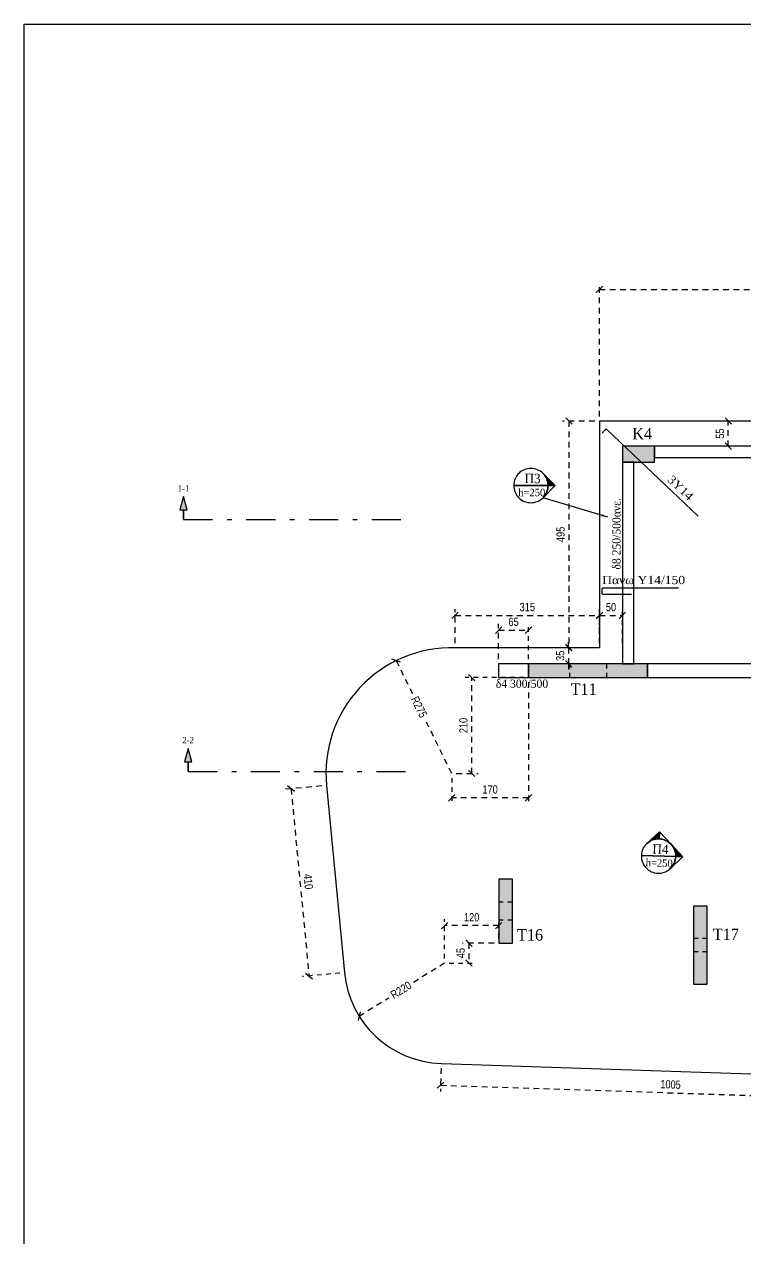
# Model space of a CAD drawing. Header units: millimetres. Extents: x -2171 to 1563, y -1758 to -1505.
# Drawn here: x -232.68 to -216.94, y -1616.77 to -1590.25 of the extents above; entities that cross this region are included whole.
import ezdxf
from ezdxf.enums import TextEntityAlignment as Align

# ---------------------------------------------------------------- set-up
doc = ezdxf.new("R2010")
doc.units = ezdxf.units.MM
doc.header["$PDMODE"] = 32
for name, pattern in [('DASHDOT', [25.4, 12.7, -6.35, 0, -6.35]), ('DASHED2', [0.375, 0.25, -0.125]), ('DOT', [0.025, 0, -0.025]), ('HIDDEN', [0.375, 0.25, -0.125]), ('HIDDEN2', [0.1875, 0.125, -0.0625])]:
    doc.linetypes.add(name, pattern=pattern)
doc.layers.get('Defpoints').update_dxf_attribs({"color": 6})
for name, color, linetype in [('-S_TEXT', 3, 'Continuous'), ('DIASTASEIS', 7, 'Continuous'), ('Fill_Col', 7, 'Continuous'), ('Geo_Beam', 7, 'Continuous'), ('Geo_Col', 7, 'Continuous'), ('Geo_Lines', 7, 'Continuous'), ('Rods_Slab_0', 7, 'Continuous'), ('Sect_Line_Symbol', 7, 'Continuous'), ('Text_Beam', 7, 'Continuous'), ('Text_Col_-1', 7, 'Continuous'), ('Text_Reinf_Slab_0', 7, 'Continuous'), ('Text_Slab', 7, 'Continuous')]:
    doc.layers.add(name, color=color, linetype=linetype)
doc.layers.add('A-ANNO-DIMS', color=1, linetype='Continuous', lineweight=9)
doc.styles.add('1-100', font='arial.ttf', dxfattribs={"width": 0.8})
doc.styles.add('S1TmsNwRmn1088_b_934_161', font='times.ttf', dxfattribs={"width": 0.933629, "height": 0.10875})
doc.styles.add('S1TmsNwRmn11_b_1089_161', font='times.ttf', dxfattribs={"width": 1.089234, "height": 0.001087})
doc.styles.add('S1TmsNwRmn11_b_934_161', font='times.ttf', dxfattribs={"width": 0.933629, "height": 0.001087})
doc.styles.add('S1TmsNwRmn1359_b_934_161', font='times.ttf', dxfattribs={"width": 0.933629, "height": 0.135937})
doc.dimstyles.new('Copy of 1-100', dxfattribs={"dimtxt": 0.18, "dimasz": 0.14, "dimexe": 0.14, "dimexo": 0.1, "dimgap": 0.09, "dimtad": 1, "dimdec": 0, "dimlfac": 100, "dimrnd": 5, "dimzin": 5, "dimdsep": 46, "dimtxsty": '1-100', "dimblk": 'OBLIQUE', "dimcen": 0.09, "dimclrd": 1, "dimclre": 1, "dimclrt": 2, "dimadec": 0, "dimazin": 0, "dimtfac": 1, "dimtdec": 0, "dimtix": 1, "dimtmove": 2, "dimatfit": 3, "dimfxl": 5, "dimfxlon": 1, "dimtolj": 1, "dimtzin": 5, "dimarcsym": 0})

# ---------------------------------------------------------------- blocks, each defined once
blk = doc.blocks.new('Label_Όροφος 3-RC_XSN2633_2019')
at = {"layer": 'Text_Slab'}
for points in [[(-0.171, 0.183, -0.198912), (0.008, 0.25), (0.012, 0.353)], [(0.183, 0.171, -0.198912), (0.25, -0.008), (0.353, -0.012)]]:
    blk.add_hatch(color=174, dxfattribs=at).paths.add_polyline_path(points)
at = {"layer": 'Text_Slab', "color": 174}
for points in [[(-0.25, 0.008, 0.414214), (-0.008, -0.25, 0.414214), (0.25, -0.008, 0.414214), (0.008, 0.25, 0.414214)], [(-0.171, 0.183, -0.198912), (0.008, 0.25), (0.012, 0.353)], [(0.008, 0.25, -0.198912), (0.183, 0.171), (0.012, 0.353)], [(0.183, 0.171, -0.198912), (0.25, -0.008), (0.353, -0.012)], [(0.25, -0.008, -0.198912), (0.171, -0.183), (0.353, -0.012)]]:
    blk.add_lwpolyline(points, format="xyb", close=True, dxfattribs=at)
blk.add_lwpolyline([(0.25, -0.008), (-0.25, 0.008)], close=True, dxfattribs=at)
blk = doc.blocks.new('Label_Όροφος 3-RC_XSN2633_2020')
at = {"layer": 'Text_Slab'}
blk.add_hatch(color=174, dxfattribs=at).paths.add_polyline_path([(0.177, 0.177, -0.198912), (0.25, 0), (0.354, 0)])
at = {"layer": 'Text_Slab', "color": 174}
for points in [[(-0.25, 0, 0.414214), (0, -0.25, 0.414214), (0.25, 0, 0.414214), (0, 0.25, 0.414214)], [(0.177, 0.177, -0.198912), (0.25, 0), (0.354, 0)], [(0.25, 0, -0.198912), (0.177, -0.177), (0.354, 0)]]:
    blk.add_lwpolyline(points, format="xyb", close=True, dxfattribs=at)
blk.add_lwpolyline([(0.25, 0), (-0.25, 0)], close=True, dxfattribs=at)
blk = doc.blocks.new('_Oblique')
at = {"color": 0, "linetype": 'ByBlock', "lineweight": -2}
blk.add_line((-0.5, -0.5), (0.5, 0.5), dxfattribs=at)
blk = doc.blocks.new('*D278')
at = {"layer": 'Defpoints', "color": 0, "ltscale": 0.5, "transparency": 16777216}
for p in [(-221.677, -1603.481), (-222.329, -1604.215), (-221.677, -1604.215)]:
    blk.add_point(p, dxfattribs=at)
at = {"layer": 'DIASTASEIS', "color": 1, "linetype": 'HIDDEN', "lineweight": -2, "ltscale": 0.5, "transparency": 16777216}
blk.add_line((-222.329, -1604.115), (-222.329, -1603.341), dxfattribs=at)
at = {"layer": 'DIASTASEIS', "color": 1, "linetype": 'HIDDEN2', "lineweight": -2, "ltscale": 0.5, "transparency": 16777216}
blk.add_line((-221.677, -1604.115), (-221.677, -1603.341), dxfattribs=at)
at = {"layer": 'DIASTASEIS', "color": 1, "linetype": 'DASHED2', "lineweight": -2, "ltscale": 0.5, "transparency": 16777216}
blk.add_line((-222.329, -1603.481), (-221.677, -1603.481), dxfattribs=at)
at = {"layer": 'DIASTASEIS', "color": 1, "lineweight": -2, "ltscale": 0.5, "transparency": 16777216, "xscale": 0.14, "yscale": 0.14, "zscale": 0.14, "rotation": 180}
blk.add_blockref('_Oblique', (-222.329, -1603.481), dxfattribs=at)
at = {"layer": 'DIASTASEIS', "color": 1, "lineweight": -2, "ltscale": 0.5, "transparency": 16777216, "xscale": 0.14, "yscale": 0.14, "zscale": 0.14}
blk.add_blockref('_Oblique', (-221.677, -1603.481), dxfattribs=at)
at = {"layer": 'DIASTASEIS', "color": 2, "ltscale": 0.5, "transparency": 16777216, "insert": (-222.003, -1603.3), "char_height": 0.18, "attachment_point": 5, "style": '1-100'}
blk.add_mtext('\\A1;65', dxfattribs=at)
blk = doc.blocks.new('*D584')
at = {"layer": 'Defpoints', "color": 0, "ltscale": 0.5, "transparency": 16777216}
for p in [(-223.507, -1610.75), (-225.374, -1611.908)]:
    blk.add_point(p, dxfattribs=at)
at = {"layer": 'DIASTASEIS', "color": 1, "linetype": 'DASHED2', "lineweight": -2, "ltscale": 0.5, "transparency": 16777216}
for p, q in [((-223.507, -1610.75), (-224.189, -1611.173)), ((-225.374, -1611.908), (-224.729, -1611.508))]:
    blk.add_line(p, q, dxfattribs=at)
at = {"layer": 'DIASTASEIS', "color": 1, "lineweight": -2, "ltscale": 0.5, "transparency": 16777216, "xscale": 0.14, "yscale": 0.14, "zscale": 0.14, "rotation": 211.8106877098141}
blk.add_blockref('_Oblique', (-225.374, -1611.908), dxfattribs=at)
at = {"layer": 'DIASTASEIS', "color": 2, "ltscale": 0.5, "transparency": 16777216, "insert": (-224.459, -1611.34), "char_height": 0.18, "attachment_point": 5, "rotation": 31.8107, "style": '1-100'}
blk.add_mtext('\\A1;R220', dxfattribs=at)
blk = doc.blocks.new('*D585')
at = {"layer": 'Defpoints', "color": 0, "ltscale": 0.5, "transparency": 16777216}
for p in [(-224.564, -1604.146), (-223.353, -1606.609)]:
    blk.add_point(p, dxfattribs=at)
at = {"layer": 'DIASTASEIS', "color": 1, "linetype": 'DASHED2', "lineweight": -2, "ltscale": 0.5, "transparency": 16777216}
for p, q in [((-224.564, -1604.146), (-224.206, -1604.874)), ((-223.353, -1606.609), (-223.925, -1605.445))]:
    blk.add_line(p, q, dxfattribs=at)
at = {"layer": 'DIASTASEIS', "color": 1, "lineweight": -2, "ltscale": 0.5, "transparency": 16777216, "xscale": 0.14, "yscale": 0.14, "zscale": 0.14, "rotation": 116.181516594213}
blk.add_blockref('_Oblique', (-224.564, -1604.146), dxfattribs=at)
at = {"layer": 'DIASTASEIS', "color": 2, "ltscale": 0.5, "transparency": 16777216, "insert": (-224.066, -1605.159), "char_height": 0.18, "attachment_point": 5, "rotation": 296.1815, "style": '1-100'}
blk.add_mtext('\\A1;R275', dxfattribs=at)
blk = doc.blocks.new('*D596')
at = {"layer": 'Defpoints', "color": 0, "ltscale": 0.5, "transparency": 16777216}
for p in [(-226.086, -1606.87), (-226.468, -1611.033), (-225.695, -1610.959)]:
    blk.add_point(p, dxfattribs=at)
at = {"layer": 'DIASTASEIS', "color": 1, "linetype": 'HIDDEN', "lineweight": -2, "ltscale": 0.5, "transparency": 16777216}
blk.add_line((-226.185, -1606.88), (-226.999, -1606.957), dxfattribs=at)
at = {"layer": 'DIASTASEIS', "color": 1, "linetype": 'DASHED2', "lineweight": -2, "ltscale": 0.5, "transparency": 16777216}
blk.add_line((-226.859, -1606.944), (-226.468, -1611.033), dxfattribs=at)
at = {"layer": 'DIASTASEIS', "color": 1, "linetype": 'HIDDEN2', "lineweight": -2, "ltscale": 0.5, "transparency": 16777216}
blk.add_line((-225.794, -1610.968), (-226.608, -1611.046), dxfattribs=at)
at = {"layer": 'DIASTASEIS', "color": 1, "lineweight": -2, "ltscale": 0.5, "transparency": 16777216, "xscale": 0.14, "yscale": 0.14, "zscale": 0.14}
for p, rotation in [((-226.859, -1606.944), 95.46228871052988), ((-226.468, -1611.033), 275.4622887105299)]:
    blk.add_blockref('_Oblique', p, dxfattribs=dict(at, rotation=rotation))
at = {"layer": 'DIASTASEIS', "color": 2, "ltscale": 0.5, "transparency": 16777216, "insert": (-226.483, -1608.971), "char_height": 0.18, "attachment_point": 5, "rotation": 275.4623, "style": '1-100'}
blk.add_mtext('\\A1;410', dxfattribs=at)
blk = doc.blocks.new('*D597')
at = {"layer": 'Defpoints', "color": 0, "ltscale": 0.5, "transparency": 16777216}
for p in [(-223.579, -1612.946), (-213.555, -1613.278), (-213.571, -1613.748)]:
    blk.add_point(p, dxfattribs=at)
at = {"layer": 'DIASTASEIS', "color": 1, "linetype": 'HIDDEN', "lineweight": -2, "ltscale": 0.5, "transparency": 16777216}
blk.add_line((-223.583, -1613.046), (-223.6, -1613.557), dxfattribs=at)
at = {"layer": 'DIASTASEIS', "color": 1, "linetype": 'DASHED2', "lineweight": -2, "ltscale": 0.5, "transparency": 16777216}
blk.add_line((-223.595, -1613.417), (-213.571, -1613.748), dxfattribs=at)
at = {"layer": 'DIASTASEIS', "color": 1, "linetype": 'HIDDEN2', "lineweight": -2, "ltscale": 0.5, "transparency": 16777216}
blk.add_line((-213.559, -1613.378), (-213.576, -1613.888), dxfattribs=at)
at = {"layer": 'DIASTASEIS', "color": 1, "lineweight": -2, "ltscale": 0.5, "transparency": 16777216, "xscale": 0.14, "yscale": 0.14, "zscale": 0.14}
for p, rotation in [((-223.595, -1613.417), 178.1054569591943), ((-213.571, -1613.748), 358.1054569591943)]:
    blk.add_blockref('_Oblique', p, dxfattribs=dict(at, rotation=rotation))
at = {"layer": 'DIASTASEIS', "color": 2, "ltscale": 0.5, "transparency": 16777216, "insert": (-218.577, -1613.401), "char_height": 0.18, "attachment_point": 5, "rotation": 358.1055, "style": '1-100'}
blk.add_mtext('\\A1;1005', dxfattribs=at)
blk = doc.blocks.new('*D628')
at = {"layer": 'Defpoints', "color": 0, "ltscale": 0.5, "transparency": 16777216}
for p in [(-223.507, -1609.932), (-222.327, -1610.315), (-223.507, -1610.75)]:
    blk.add_point(p, dxfattribs=at)
at = {"layer": 'DIASTASEIS', "color": 1, "linetype": 'HIDDEN2', "lineweight": -2, "ltscale": 0.5, "transparency": 16777216}
blk.add_line((-223.507, -1610.65), (-223.507, -1609.792), dxfattribs=at)
at = {"layer": 'DIASTASEIS', "color": 1, "linetype": 'DASHED2', "lineweight": -2, "ltscale": 0.5, "transparency": 16777216}
blk.add_line((-222.327, -1609.932), (-223.507, -1609.932), dxfattribs=at)
at = {"layer": 'DIASTASEIS', "color": 1, "linetype": 'HIDDEN', "lineweight": -2, "ltscale": 0.5, "transparency": 16777216}
blk.add_line((-222.327, -1610.215), (-222.327, -1609.792), dxfattribs=at)
at = {"layer": 'DIASTASEIS', "color": 1, "lineweight": -2, "ltscale": 0.5, "transparency": 16777216, "xscale": 0.14, "yscale": 0.14, "zscale": 0.14, "rotation": 180}
blk.add_blockref('_Oblique', (-223.507, -1609.932), dxfattribs=at)
at = {"layer": 'DIASTASEIS', "color": 1, "lineweight": -2, "ltscale": 0.5, "transparency": 16777216, "xscale": 0.14, "yscale": 0.14, "zscale": 0.14}
blk.add_blockref('_Oblique', (-222.327, -1609.932), dxfattribs=at)
at = {"layer": 'DIASTASEIS', "color": 2, "ltscale": 0.5, "transparency": 16777216, "insert": (-222.917, -1609.751), "char_height": 0.18, "attachment_point": 5, "style": '1-100'}
blk.add_mtext('\\A1;120', dxfattribs=at)
blk = doc.blocks.new('*D629')
at = {"layer": 'Defpoints', "color": 0, "ltscale": 0.5, "transparency": 16777216}
for p in [(-222.327, -1610.315), (-223.507, -1610.75), (-222.976, -1610.75)]:
    blk.add_point(p, dxfattribs=at)
at = {"layer": 'DIASTASEIS', "color": 1, "linetype": 'HIDDEN', "lineweight": -2, "ltscale": 0.5, "transparency": 16777216}
blk.add_line((-222.427, -1610.315), (-223.116, -1610.315), dxfattribs=at)
at = {"layer": 'DIASTASEIS', "color": 1, "linetype": 'DASHED2', "lineweight": -2, "ltscale": 0.5, "transparency": 16777216}
blk.add_line((-222.976, -1610.315), (-222.976, -1610.75), dxfattribs=at)
at = {"layer": 'DIASTASEIS', "color": 1, "linetype": 'HIDDEN2', "lineweight": -2, "ltscale": 0.5, "transparency": 16777216}
blk.add_line((-223.407, -1610.75), (-222.836, -1610.75), dxfattribs=at)
at = {"layer": 'DIASTASEIS', "color": 1, "lineweight": -2, "ltscale": 0.5, "transparency": 16777216, "xscale": 0.14, "yscale": 0.14, "zscale": 0.14}
for p, rotation in [((-222.976, -1610.315), 90), ((-222.976, -1610.75), 270)]:
    blk.add_blockref('_Oblique', p, dxfattribs=dict(at, rotation=rotation))
at = {"layer": 'DIASTASEIS', "color": 2, "ltscale": 0.5, "transparency": 16777216, "insert": (-223.158, -1610.532), "char_height": 0.18, "attachment_point": 5, "rotation": 90, "style": '1-100'}
blk.add_mtext('\\A1;45', dxfattribs=at)
blk = doc.blocks.new('*D630')
at = {"layer": 'Defpoints', "color": 0, "ltscale": 0.5, "transparency": 16777216}
for p in [(-221.677, -1604.515), (-223.353, -1606.609), (-223.353, -1607.142)]:
    blk.add_point(p, dxfattribs=at)
at = {"layer": 'DIASTASEIS', "color": 1, "linetype": 'HIDDEN', "lineweight": -2, "ltscale": 0.5, "transparency": 16777216}
blk.add_line((-221.677, -1604.615), (-221.677, -1607.282), dxfattribs=at)
at = {"layer": 'DIASTASEIS', "color": 1, "linetype": 'HIDDEN2', "lineweight": -2, "ltscale": 0.5, "transparency": 16777216}
blk.add_line((-223.353, -1606.709), (-223.353, -1607.282), dxfattribs=at)
at = {"layer": 'DIASTASEIS', "color": 1, "linetype": 'DASHED2', "lineweight": -2, "ltscale": 0.5, "transparency": 16777216}
blk.add_line((-221.677, -1607.142), (-223.353, -1607.142), dxfattribs=at)
at = {"layer": 'DIASTASEIS', "color": 1, "lineweight": -2, "ltscale": 0.5, "transparency": 16777216, "xscale": 0.14, "yscale": 0.14, "zscale": 0.14, "rotation": 180}
blk.add_blockref('_Oblique', (-223.353, -1607.142), dxfattribs=at)
at = {"layer": 'DIASTASEIS', "color": 1, "lineweight": -2, "ltscale": 0.5, "transparency": 16777216, "xscale": 0.14, "yscale": 0.14, "zscale": 0.14}
blk.add_blockref('_Oblique', (-221.677, -1607.142), dxfattribs=at)
at = {"layer": 'DIASTASEIS', "color": 2, "ltscale": 0.5, "transparency": 16777216, "insert": (-222.515, -1606.96), "char_height": 0.18, "attachment_point": 5, "style": '1-100'}
blk.add_mtext('\\A1;170', dxfattribs=at)
blk = doc.blocks.new('*D631')
at = {"layer": 'Defpoints', "color": 0, "ltscale": 0.5, "transparency": 16777216}
for p in [(-222.917, -1604.515), (-221.677, -1604.515), (-223.353, -1606.609)]:
    blk.add_point(p, dxfattribs=at)
at = {"layer": 'DIASTASEIS', "color": 1, "linetype": 'HIDDEN2', "lineweight": -2, "ltscale": 0.5, "transparency": 16777216}
blk.add_line((-221.777, -1604.515), (-223.057, -1604.515), dxfattribs=at)
at = {"layer": 'DIASTASEIS', "color": 1, "linetype": 'DASHED2', "lineweight": -2, "ltscale": 0.5, "transparency": 16777216}
blk.add_line((-222.917, -1606.609), (-222.917, -1604.515), dxfattribs=at)
at = {"layer": 'DIASTASEIS', "color": 1, "linetype": 'HIDDEN', "lineweight": -2, "ltscale": 0.5, "transparency": 16777216}
blk.add_line((-223.253, -1606.609), (-222.777, -1606.609), dxfattribs=at)
at = {"layer": 'DIASTASEIS', "color": 1, "lineweight": -2, "ltscale": 0.5, "transparency": 16777216, "xscale": 0.14, "yscale": 0.14, "zscale": 0.14}
for p, rotation in [((-222.917, -1604.515), 90), ((-222.917, -1606.609), 270)]:
    blk.add_blockref('_Oblique', p, dxfattribs=dict(at, rotation=rotation))
at = {"layer": 'DIASTASEIS', "color": 2, "ltscale": 0.5, "transparency": 16777216, "insert": (-223.098, -1605.562), "char_height": 0.18, "attachment_point": 5, "rotation": 90, "style": '1-100'}
blk.add_mtext('\\A1;210', dxfattribs=at)
blk = doc.blocks.new('*D632')
at = {"layer": 'Defpoints', "color": 0, "ltscale": 0.5, "transparency": 16777216}
for p in [(-220.127, -1603.159), (-223.279, -1603.865), (-220.127, -1603.865)]:
    blk.add_point(p, dxfattribs=at)
at = {"layer": 'DIASTASEIS', "color": 1, "linetype": 'HIDDEN', "lineweight": -2, "ltscale": 0.5, "transparency": 16777216}
blk.add_line((-223.279, -1603.765), (-223.279, -1603.019), dxfattribs=at)
at = {"layer": 'DIASTASEIS', "color": 1, "linetype": 'HIDDEN2', "lineweight": -2, "ltscale": 0.5, "transparency": 16777216}
blk.add_line((-220.127, -1603.765), (-220.127, -1603.019), dxfattribs=at)
at = {"layer": 'DIASTASEIS', "color": 1, "linetype": 'DASHED2', "lineweight": -2, "ltscale": 0.5, "transparency": 16777216}
blk.add_line((-223.279, -1603.159), (-220.127, -1603.159), dxfattribs=at)
at = {"layer": 'DIASTASEIS', "color": 1, "lineweight": -2, "ltscale": 0.5, "transparency": 16777216, "xscale": 0.14, "yscale": 0.14, "zscale": 0.14, "rotation": 180}
blk.add_blockref('_Oblique', (-223.279, -1603.159), dxfattribs=at)
at = {"layer": 'DIASTASEIS', "color": 1, "lineweight": -2, "ltscale": 0.5, "transparency": 16777216, "xscale": 0.14, "yscale": 0.14, "zscale": 0.14}
blk.add_blockref('_Oblique', (-220.127, -1603.159), dxfattribs=at)
at = {"layer": 'DIASTASEIS', "color": 2, "ltscale": 0.5, "transparency": 16777216, "insert": (-221.703, -1602.977), "char_height": 0.18, "attachment_point": 5, "style": '1-100'}
blk.add_mtext('\\A1;315', dxfattribs=at)
blk = doc.blocks.new('*D633')
at = {"layer": 'Defpoints', "color": 0, "ltscale": 0.5, "transparency": 16777216}
for p in [(-219.627, -1603.16), (-220.127, -1603.865), (-219.627, -1603.865)]:
    blk.add_point(p, dxfattribs=at)
at = {"layer": 'DIASTASEIS', "color": 1, "linetype": 'HIDDEN', "lineweight": -2, "ltscale": 0.5, "transparency": 16777216}
blk.add_line((-220.127, -1603.765), (-220.127, -1603.02), dxfattribs=at)
at = {"layer": 'DIASTASEIS', "color": 1, "linetype": 'HIDDEN2', "lineweight": -2, "ltscale": 0.5, "transparency": 16777216}
blk.add_line((-219.627, -1603.765), (-219.627, -1603.02), dxfattribs=at)
at = {"layer": 'DIASTASEIS', "color": 1, "linetype": 'DASHED2', "lineweight": -2, "ltscale": 0.5, "transparency": 16777216}
blk.add_line((-220.127, -1603.16), (-219.627, -1603.16), dxfattribs=at)
at = {"layer": 'DIASTASEIS', "color": 1, "lineweight": -2, "ltscale": 0.5, "transparency": 16777216, "xscale": 0.14, "yscale": 0.14, "zscale": 0.14, "rotation": 180}
blk.add_blockref('_Oblique', (-220.127, -1603.16), dxfattribs=at)
at = {"layer": 'DIASTASEIS', "color": 1, "lineweight": -2, "ltscale": 0.5, "transparency": 16777216, "xscale": 0.14, "yscale": 0.14, "zscale": 0.14}
blk.add_blockref('_Oblique', (-219.627, -1603.16), dxfattribs=at)
at = {"layer": 'DIASTASEIS', "color": 2, "ltscale": 0.5, "transparency": 16777216, "insert": (-219.877, -1602.978), "char_height": 0.18, "attachment_point": 5, "style": '1-100'}
blk.add_mtext('\\A1;50', dxfattribs=at)
blk = doc.blocks.new('*D634')
at = {"layer": 'Defpoints', "color": 0, "ltscale": 0.5, "transparency": 16777216}
for p in [(-203.277, -1596.038), (-220.127, -1598.915), (-203.277, -1598.915)]:
    blk.add_point(p, dxfattribs=at)
at = {"layer": 'DIASTASEIS', "color": 1, "linetype": 'HIDDEN', "lineweight": -2, "ltscale": 0.5, "transparency": 16777216}
blk.add_line((-220.127, -1598.815), (-220.127, -1595.898), dxfattribs=at)
at = {"layer": 'DIASTASEIS', "color": 1, "linetype": 'HIDDEN2', "lineweight": -2, "ltscale": 0.5, "transparency": 16777216}
blk.add_line((-203.277, -1598.815), (-203.277, -1595.898), dxfattribs=at)
at = {"layer": 'DIASTASEIS', "color": 1, "linetype": 'DASHED2', "lineweight": -2, "ltscale": 0.5, "transparency": 16777216}
blk.add_line((-220.127, -1596.038), (-203.277, -1596.038), dxfattribs=at)
at = {"layer": 'DIASTASEIS', "color": 1, "lineweight": -2, "ltscale": 0.5, "transparency": 16777216, "xscale": 0.14, "yscale": 0.14, "zscale": 0.14, "rotation": 180}
blk.add_blockref('_Oblique', (-220.127, -1596.038), dxfattribs=at)
at = {"layer": 'DIASTASEIS', "color": 1, "lineweight": -2, "ltscale": 0.5, "transparency": 16777216, "xscale": 0.14, "yscale": 0.14, "zscale": 0.14}
blk.add_blockref('_Oblique', (-203.277, -1596.038), dxfattribs=at)
at = {"layer": 'DIASTASEIS', "color": 2, "ltscale": 0.5, "transparency": 16777216, "insert": (-211.702, -1595.856), "char_height": 0.18, "attachment_point": 5, "style": '1-100'}
blk.add_mtext('\\A1;1685', dxfattribs=at)
blk = doc.blocks.new('*D637')
at = {"layer": 'Defpoints', "color": 0, "ltscale": 0.5, "transparency": 16777216}
for p in [(-220.127, -1598.915), (-220.796, -1603.865), (-220.127, -1603.865)]:
    blk.add_point(p, dxfattribs=at)
at = {"layer": 'DIASTASEIS', "color": 1, "linetype": 'HIDDEN', "lineweight": -2, "ltscale": 0.5, "transparency": 16777216}
blk.add_line((-220.227, -1598.915), (-220.936, -1598.915), dxfattribs=at)
at = {"layer": 'DIASTASEIS', "color": 1, "linetype": 'DASHED2', "lineweight": -2, "ltscale": 0.5, "transparency": 16777216}
blk.add_line((-220.796, -1598.915), (-220.796, -1603.865), dxfattribs=at)
at = {"layer": 'DIASTASEIS', "color": 1, "linetype": 'HIDDEN2', "lineweight": -2, "ltscale": 0.5, "transparency": 16777216}
blk.add_line((-220.227, -1603.865), (-220.936, -1603.865), dxfattribs=at)
at = {"layer": 'DIASTASEIS', "color": 1, "lineweight": -2, "ltscale": 0.5, "transparency": 16777216, "xscale": 0.14, "yscale": 0.14, "zscale": 0.14}
for p, rotation in [((-220.796, -1598.915), 90), ((-220.796, -1603.865), 270)]:
    blk.add_blockref('_Oblique', p, dxfattribs=dict(at, rotation=rotation))
at = {"layer": 'DIASTASEIS', "color": 2, "ltscale": 0.5, "transparency": 16777216, "insert": (-220.977, -1601.39), "char_height": 0.18, "attachment_point": 5, "rotation": 90, "style": '1-100'}
blk.add_mtext('\\A1;495', dxfattribs=at)
blk = doc.blocks.new('*D638')
at = {"layer": 'Defpoints', "color": 0, "ltscale": 0.5, "transparency": 16777216}
for p in [(-220.127, -1603.865), (-220.802, -1604.215), (-220.127, -1604.215)]:
    blk.add_point(p, dxfattribs=at)
at = {"layer": 'DIASTASEIS', "color": 1, "linetype": 'HIDDEN', "lineweight": -2, "ltscale": 0.5, "transparency": 16777216}
blk.add_line((-220.227, -1603.865), (-220.942, -1603.865), dxfattribs=at)
at = {"layer": 'DIASTASEIS', "color": 1, "linetype": 'DASHED2', "lineweight": -2, "ltscale": 0.5, "transparency": 16777216}
for p, q in [((-220.802, -1603.865), (-220.802, -1603.725)), ((-220.802, -1603.865), (-220.802, -1604.215)), ((-220.802, -1604.215), (-220.802, -1604.355))]:
    blk.add_line(p, q, dxfattribs=at)
at = {"layer": 'DIASTASEIS', "color": 1, "linetype": 'HIDDEN2', "lineweight": -2, "ltscale": 0.5, "transparency": 16777216}
blk.add_line((-220.227, -1604.215), (-220.942, -1604.215), dxfattribs=at)
at = {"layer": 'DIASTASEIS', "color": 1, "lineweight": -2, "ltscale": 0.5, "transparency": 16777216, "xscale": 0.14, "yscale": 0.14, "zscale": 0.14}
for p, rotation in [((-220.802, -1603.865), 270), ((-220.802, -1604.215), 90)]:
    blk.add_blockref('_Oblique', p, dxfattribs=dict(at, rotation=rotation))
at = {"layer": 'DIASTASEIS', "color": 2, "ltscale": 0.5, "transparency": 16777216, "insert": (-220.984, -1604.04), "char_height": 0.18, "attachment_point": 5, "rotation": 90, "style": '1-100'}
blk.add_mtext('\\A1;35', dxfattribs=at)
blk = doc.blocks.new('*D641')
at = {"layer": 'Defpoints', "color": 0, "ltscale": 0.5, "transparency": 16777216}
for p in [(-217.317, -1598.915), (-217.105, -1598.915), (-217.105, -1599.463)]:
    blk.add_point(p, dxfattribs=at)
at = {"layer": 'DIASTASEIS', "color": 1, "linetype": 'HIDDEN2', "lineweight": -2, "ltscale": 0.5, "transparency": 16777216}
blk.add_line((-217.205, -1598.915), (-217.457, -1598.915), dxfattribs=at)
at = {"layer": 'DIASTASEIS', "color": 1, "linetype": 'DASHED2', "lineweight": -2, "ltscale": 0.5, "transparency": 16777216}
blk.add_line((-217.317, -1599.463), (-217.317, -1598.915), dxfattribs=at)
at = {"layer": 'DIASTASEIS', "color": 1, "linetype": 'HIDDEN', "lineweight": -2, "ltscale": 0.5, "transparency": 16777216}
blk.add_line((-217.205, -1599.463), (-217.457, -1599.463), dxfattribs=at)
at = {"layer": 'DIASTASEIS', "color": 1, "lineweight": -2, "ltscale": 0.5, "transparency": 16777216, "xscale": 0.14, "yscale": 0.14, "zscale": 0.14}
for p, rotation in [((-217.317, -1598.915), 90), ((-217.317, -1599.463), 270)]:
    blk.add_blockref('_Oblique', p, dxfattribs=dict(at, rotation=rotation))
at = {"layer": 'DIASTASEIS', "color": 2, "ltscale": 0.5, "transparency": 16777216, "insert": (-217.498, -1599.189), "char_height": 0.18, "attachment_point": 5, "rotation": 90, "style": '1-100'}
blk.add_mtext('\\A1;55', dxfattribs=at)

msp = doc.modelspace()

# ---------------------------------------------------------------- hatches: boundary and pattern name
at = {"layer": 'Fill_Col'}
for points in [[(-218.9274, -1599.4625), (-219.6274, -1599.4625), (-219.6274, -1599.8125), (-218.9274, -1599.8125)], [(-221.6775, -1604.5152), (-219.0775, -1604.5152), (-219.0775, -1604.2152), (-221.6775, -1604.2152)], [(-222.0274, -1610.3152), (-222.0274, -1608.9152), (-222.3274, -1608.9152), (-222.3274, -1610.3152)], [(-217.7776, -1611.2082), (-217.7776, -1609.5082), (-218.0776, -1609.5082), (-218.0776, -1611.2082)]]:
    msp.add_hatch(color=252, dxfattribs=at).paths.add_polyline_path(points)
at = {"layer": 'Sect_Line_Symbol'}
for points in [[(-229.2061, -1601.0652), (-229.2061, -1600.855), (-229.1285, -1600.855), (-229.2061, -1600.5652), (-229.2838, -1600.855), (-229.2061, -1600.855)], [(-229.1061, -1606.5652), (-229.1061, -1606.355), (-229.0285, -1606.355), (-229.1061, -1606.0652), (-229.1838, -1606.355), (-229.1061, -1606.355)]]:
    msp.add_hatch(color=2, dxfattribs=at).paths.add_polyline_path(points)

# ---------------------------------------------------------------- linework, layer by layer
at = {"layer": '-S_TEXT', "ltscale": 5}
msp.add_lwpolyline([(-232.6817, -1590.2497), (-174.5342, -1590.2497), (-174.5342, -1630.2944), (-232.6817, -1630.2944)], close=True, dxfattribs=at)
at = {"layer": 'Geo_Beam', "color": 94}
for points in [[(-218.9274, -1599.7125), (-212.8775, -1599.7125), (-212.8775, -1599.4625), (-218.9274, -1599.4625)], [(-219.3775, -1604.2152), (-219.3775, -1599.8125), (-219.6274, -1599.8125), (-219.6275, -1604.2152)], [(-221.6775, -1604.2152), (-222.3294, -1604.2152), (-222.3294, -1604.5152), (-221.6775, -1604.5152)], [(-219.0775, -1604.5152), (-212.2776, -1604.5152), (-212.2776, -1604.2152), (-219.0775, -1604.2152)]]:
    msp.add_lwpolyline(points, close=True, dxfattribs=at)
at = {"layer": 'Geo_Col', "color": 94}
for points in [[(-218.9274, -1599.4625), (-219.6274, -1599.4625), (-219.6274, -1599.8125), (-218.9274, -1599.8125)], [(-221.6775, -1604.5152), (-219.0775, -1604.5152), (-219.0775, -1604.2152), (-221.6775, -1604.2152)], [(-222.0274, -1610.3152), (-222.0274, -1608.9152), (-222.3274, -1608.9152), (-222.3274, -1610.3152)], [(-217.7776, -1611.2082), (-217.7776, -1609.5082), (-218.0776, -1609.5082), (-218.0776, -1611.2082)]]:
    msp.add_lwpolyline(points, close=True, dxfattribs=at)
at = {"layer": 'Geo_Col', "color": 94, "linetype": 'DOT'}
for points in [[(-221.6775, -1604.5152), (-220.7775, -1604.5152), (-220.7775, -1604.2152), (-221.6775, -1604.2152)], [(-219.0775, -1604.2152), (-219.9775, -1604.2152), (-219.9775, -1604.5152), (-219.0775, -1604.5152)], [(-222.3274, -1608.9152), (-222.3274, -1609.4152), (-222.0274, -1609.4152), (-222.0274, -1608.9152)], [(-218.0776, -1609.5082), (-218.0776, -1610.2082), (-217.7776, -1610.2082), (-217.7776, -1609.5082)], [(-222.0274, -1610.3152), (-222.0274, -1609.8152), (-222.3274, -1609.8152), (-222.3274, -1610.3152)], [(-217.7776, -1611.2082), (-217.7776, -1610.5082), (-218.0776, -1610.5082), (-218.0776, -1611.2082)]]:
    msp.add_lwpolyline(points, close=True, dxfattribs=at)
at = {"layer": 'Geo_Lines', "color": 94}
msp.add_lwpolyline([(-191.2687, -1597.1298), (-203.2775, -1597.1298), (-203.2775, -1598.9152), (-220.1274, -1598.9152), (-220.1274, -1603.8652), (-223.2791, -1603.8652, 0.450387), (-226.0856, -1606.87), (-225.6946, -1610.9589, 0.3770652), (-223.5795, -1612.9464), (-213.5553, -1613.278, 0.4263358), (-212.1774, -1611.934), (-212.1774, -1611.2954), (-211.7776, -1611.2954), (-211.7776, -1612.1, 0.4142353), (-210.3121, -1613.5654), (-205.8931, -1613.5648, 0.41234), (-203.9774, -1611.6058), (-203.9769, -1607.5074, -0.124953), (-203.8138, -1606.9867, -0.5631943), (-203.4126, -1607.0526, -0.0881364), (-203.3082, -1607.679), (-203.6869, -1611.4307, 0.4113614), (-201.7209, -1613.8622), (-192.3618, -1614.281, 0.3604095)], format="xyb", dxfattribs=at)
at = {"layer": 'Rods_Slab_0', "color": 7}
for points in [[(-220.0728, -1599.1772), (-219.9971, -1599.0975), (-219.9941, -1599.0949), (-219.9907, -1599.093), (-219.987, -1599.0918), (-219.9831, -1599.0913), (-219.9792, -1599.0916), (-219.9754, -1599.0926), (-219.9719, -1599.0944), (-219.9688, -1599.0968), (-217.972, -1600.992)], [(-218.4033, -1602.5646), (-220.0555, -1602.5646), (-220.0594, -1602.565), (-220.0632, -1602.5662), (-220.0666, -1602.568), (-220.0697, -1602.5705), (-220.0722, -1602.5735), (-220.074, -1602.577), (-220.0751, -1602.5807), (-220.0755, -1602.5846), (-220.0755, -1602.6746), (-220.0751, -1602.6785), (-220.074, -1602.6823), (-220.0722, -1602.6858), (-220.0697, -1602.6888), (-220.0666, -1602.6913), (-220.0632, -1602.6931), (-220.0594, -1602.6943), (-220.0555, -1602.6946), (-219.4282, -1602.6946)]]:
    msp.add_lwpolyline(points, dxfattribs=at)
at = {"layer": 'Sect_Line_Symbol', "color": 2}
for points in [[(-229.2061, -1601.0652), (-229.2061, -1600.855), (-229.1285, -1600.855), (-229.2061, -1600.5652), (-229.2838, -1600.855), (-229.2061, -1600.855)], [(-229.1061, -1606.5652), (-229.1061, -1606.355), (-229.0285, -1606.355), (-229.1061, -1606.0652), (-229.1838, -1606.355), (-229.1061, -1606.355)]]:
    msp.add_lwpolyline(points, close=True, dxfattribs=at)
at = {"layer": 'Sect_Line_Symbol', "color": 2, "linetype": 'DASHDOT', "ltscale": 0.05}
for points in [[(-229.2061, -1601.0652), (-224.1592, -1601.0652)], [(-229.1061, -1606.5652), (-224.0911, -1606.5652)]]:
    msp.add_lwpolyline(points, dxfattribs=at)

# ---------------------------------------------------------------- block references
at = {"xscale": 1.5, "yscale": 1.5, "zscale": 1.5}
for name, p in [('Label_Όροφος 3-RC_XSN2633_2020', (-221.6253, -1600.3224)), ('Label_Όροφος 3-RC_XSN2633_2019', (-218.8388, -1608.4133, 9.85))]:
    msp.add_blockref(name, p, dxfattribs=at)

# ---------------------------------------------------------------- texts
at = {"layer": 'Sect_Line_Symbol', "color": 2, "style": 'S1TmsNwRmn1359_b_934_161', "width": 0.933629}
for s, p in [('1-1', (-229.2061, -1600.3152)), ('2-2', (-229.1061, -1605.8152))]:
    msp.add_text(s, height=0.13594, dxfattribs=at).set_placement(p, align=Align.TOP_CENTER)
at = {"layer": 'Text_Beam', "color": 3, "style": 'S1TmsNwRmn1088_b_934_161', "width": 0.933629}
msp.add_text(' δ8 250/500ανε.', height=0.18, rotation=90, dxfattribs=at).set_placement((-219.6679, -1602.22))
msp.add_text(' δ4 300/500', height=0.18, dxfattribs=at).set_placement((-222.4535, -1604.7402))
at = {"layer": 'Text_Col_-1', "color": 200, "style": 'S1TmsNwRmn11_b_934_161', "width": 0.933629}
for s, p in [('K4', (-219.4108, -1599.3146)), ('T11', (-220.7566, -1604.8927)), ('T16', (-221.9268, -1610.2591)), ('T17', (-217.6537, -1610.2465))]:
    msp.add_text(s, height=0.25, dxfattribs=at).set_placement(p)
at = {"layer": 'Text_Reinf_Slab_0', "color": 7, "style": 'S1TmsNwRmn11_b_1089_161', "width": 1.089234}
msp.add_text('3Y14', height=0.18, rotation=316.44904, dxfattribs=at).set_placement((-218.6599, -1600.2101))
msp.add_text('Πανω Y14/150', height=0.18, dxfattribs=at).set_placement((-220.0682, -1602.475))
at = {"layer": 'Text_Slab', "color": 174, "style": 'S1TmsNwRmn1359_b_934_161', "width": 0.933629}
msp.add_text('   Π3', height=0.20391, dxfattribs=at).set_placement((-221.9798, -1600.2699))
at = {"layer": 'Text_Slab', "color": 5, "style": 'S1TmsNwRmn1088_b_934_161', "width": 0.933629}
msp.add_text('h=250', height=0.16312, dxfattribs=at).set_placement((-221.9007, -1600.5549))
at = {"layer": 'Text_Slab', "color": 174, "style": 'S1TmsNwRmn1359_b_934_161', "width": 0.933629}
msp.add_text('   Π4', height=0.20391, rotation=358.10546, dxfattribs=at).set_placement((-219.1914, -1608.3491, 9.85))
at = {"layer": 'Text_Slab', "color": 5, "style": 'S1TmsNwRmn1088_b_934_161', "width": 0.933629}
msp.add_text('h=250', height=0.16312, rotation=358.10546, dxfattribs=at).set_placement((-219.1217, -1608.6366, 9.85))

# ---------------------------------------------------------------- dimensions: what is measured, and where the dimension line sits
at = {"layer": 'DIASTASEIS', "ltscale": 0.5}
for base, p1, p2, picture, middle in [((-203.2775, -1596.0383), (-220.1274, -1598.9152), (-203.2775, -1598.9152), '*D634', (-211.7024, -1595.8564)), ((-220.1274, -1603.1589), (-223.2791, -1603.8652), (-220.1274, -1603.8652), '*D632', (-221.7032, -1602.9769)), ((-219.6275, -1603.1596), (-220.1274, -1603.8652), (-219.6275, -1603.8653), '*D633', (-219.8775, -1602.9777)), ((-223.3528, -1607.1423), (-221.6775, -1604.5152), (-223.3528, -1606.6095), '*D630', (-222.5151, -1606.9604)), ((-223.5066, -1609.9324), (-222.3274, -1610.3152), (-223.5066, -1610.7497), '*D628', (-222.917, -1609.7505))]:
    dim = msp.add_linear_dim(base=base, p1=p1, p2=p2, dimstyle='Copy of 1-100', dxfattribs=at)
    dim.commit()
    dim.dimension.update_dxf_attribs({"geometry": picture, "text_midpoint": middle})
for base, p1, p2, picture, middle in [((-220.7955, -1603.8652), (-220.1274, -1598.9152), (-220.1274, -1603.8652), '*D637', (-220.9774, -1601.3902)), ((-217.3169, -1598.9152), (-217.1055, -1599.4625), (-217.1055, -1598.9152), '*D641', (-217.4984, -1599.1889)), ((-220.8024, -1604.2152), (-220.1274, -1603.8652), (-220.1274, -1604.2152), '*D638', (-220.9844, -1604.0402)), ((-222.9166, -1604.5152), (-223.3528, -1606.6095), (-221.6775, -1604.5152), '*D631', (-223.0985, -1605.5624)), ((-222.9763, -1610.7497), (-222.3274, -1610.3152), (-223.5066, -1610.7497), '*D629', (-223.1579, -1610.5325))]:
    dim = msp.add_linear_dim(base=base, p1=p1, p2=p2, angle=90, dimstyle='Copy of 1-100', dxfattribs=at)
    dim.commit()
    dim.dimension.update_dxf_attribs({"geometry": picture, "text_midpoint": middle})
at = {"layer": 'DIASTASEIS', "color": 94, "ltscale": 0.5}
dim = msp.add_linear_dim(base=(-221.6775, -1603.4814), p1=(-222.3294, -1604.2152), p2=(-221.6775, -1604.2152), dimstyle='Copy of 1-100', dxfattribs=at)
dim.commit()
dim.dimension.update_dxf_attribs({"geometry": '*D278', "text_midpoint": (-222.0034, -1603.2995)})
at = {"layer": 'DIASTASEIS', "ltscale": 0.5}
for center, mpoint, picture, middle in [((-223.3528, -1606.6095), (-224.564, -1604.1459), '*D585', (-224.0657, -1605.1594)), ((-223.5066, -1610.7497), (-225.3744, -1611.9082), '*D584', (-224.4586, -1611.3402))]:
    dim = msp.add_radius_dim(center=center, mpoint=mpoint, dimstyle='Copy of 1-100', dxfattribs=at)
    dim.commit()
    dim.dimension.update_dxf_attribs({"geometry": picture, "text_midpoint": middle, "dimtype": 132})
for p1, p2, distance, picture, middle in [((-226.0856, -1606.87), (-225.6946, -1610.9589), -0.7773, '*D596', (-226.4827, -1608.9711)), ((-223.5795, -1612.9464), (-213.5553, -1613.278), -0.4705, '*D597', (-218.5769, -1613.4006))]:
    dim = msp.add_aligned_dim(p1=p1, p2=p2, distance=distance, dimstyle='Copy of 1-100', dxfattribs=at)
    dim.commit()
    dim.dimension.update_dxf_attribs({"geometry": picture, "text_midpoint": middle})

# ---------------------------------------------------------------- leaders
at = {"layer": 'A-ANNO-DIMS', "ltscale": 0.5}
msp.add_leader([(-219.9445, -1601.011), (-221.3601, -1600.5876)], dimstyle='Copy of 1-100', override={"dimgap": 0.09, "dimtad": 0}, dxfattribs=at)

doc.saveas('drawing.dxf')
